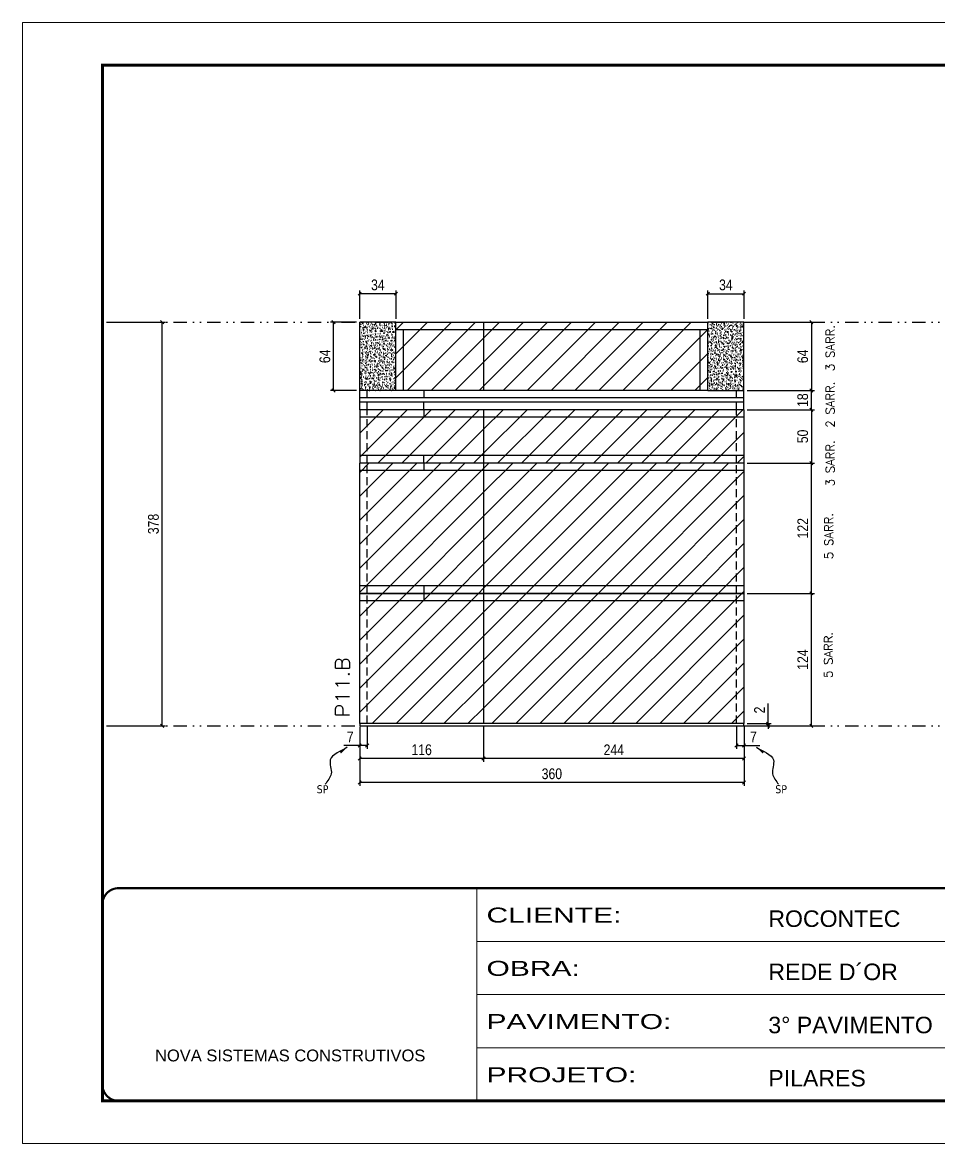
# Model space of a CAD drawing. Extents: x 2949 to 9203, y -16089 to 12527.
# Drawn here: x 2949 to 3807, y -2306 to -1256 of the extents above; entities that cross this region are included whole.
import ezdxf

# ---------------------------------------------------------------- set-up
doc = ezdxf.new("R2010")
doc.units = 0
for name, pattern in [('CONTINUO', [0]), ('DASHED', [0.75, 0.5, -0.25]), ('DIVIDE2', [0.625, 0.25, -0.125, 0, -0.125, 0, -0.125]), ('HIDDEN', [0.375, 0.25, -0.125])]:
    doc.linetypes.add(name, pattern=pattern)
for name, color, linetype in [('COTA', 241, 'Continuous'), ('cotas', 4, 'Continuous'), ('Nível', 160, 'Continuous'), ('Painéis', 200, 'Continuous'), ('SARR_2.2x7', 40, 'Continuous'), ('Sarrafo de Pressão', 42, 'HIDDEN'), ('texto', 7, 'Continuous')]:
    doc.layers.add(name, color=color, linetype=linetype)
for name, color, linetype, lineweight in [('Folhas', 255, 'Continuous', 9), ('Hachura', 251, 'Continuous', 9), ('SARRAFO DE PRESSAO', 251, 'DASHED', 9), ('Texto Seção', 7, 'Continuous', 15)]:
    doc.layers.add(name, color=color, linetype=linetype, lineweight=lineweight)
doc.styles.add('ARIAL', font='arial.ttf')
doc.styles.add('COTA TECNICA', font='techl___.ttf', dxfattribs={"height": 10})
doc.styles.add('COTA TECNICA-50', font='techl___.ttf', dxfattribs={"height": 10})
doc.styles.add('REGUA-120', font='ROMANS.shx', dxfattribs={"height": 15})
doc.styles.add('ROMANS', font='romans.shx')
doc.styles.get("Standard").update_dxf_attribs({"font": 'arial.ttf'})
doc.styles.add('Tecnologia', font='')
doc.styles.get('Tecnologia').set_extended_font_data('Forgotten Futurist')
doc.dimstyles.new('COTA PAINEL-50', dxfattribs={"dimtxt": 10, "dimasz": 3, "dimexe": 3, "dimexo": 3, "dimgap": 3, "dimtad": 1, "dimdec": 1, "dimzin": 12, "dimdsep": 46, "dimtxsty": 'COTA TECNICA-50', "dimblk1": 'OBLIQUE', "dimblk2": 'OBLIQUE', "dimsah": 1, "dimcen": 0.9, "dimclrd": 4, "dimclre": 4, "dimclrt": 240, "dimadec": 1, "dimazin": 3, "dimtfac": 1, "dimtdec": 1, "dimtmove": 0, "dimatfit": 3, "dimfxl": 1, "dimtolj": 1, "dimtzin": 12, "dimarcsym": 0})
doc.dimstyles.new('PAINEL', dxfattribs={"dimtxt": 10, "dimasz": 3, "dimexe": 3, "dimexo": 3, "dimgap": 3, "dimtad": 1, "dimdec": 1, "dimzin": 12, "dimdsep": 46, "dimtxsty": 'COTA TECNICA', "dimblk1": 'OBLIQUE', "dimblk2": 'OBLIQUE', "dimsah": 1, "dimcen": 0.9, "dimclrd": 4, "dimclre": 4, "dimclrt": 240, "dimadec": 1, "dimazin": 3, "dimtfac": 1, "dimtdec": 1, "dimtmove": 0, "dimatfit": 3, "dimfxl": 1, "dimtolj": 1, "dimtzin": 12, "dimarcsym": 0})
doc.dimstyles.get("Standard").update_dxf_attribs({"dimtxt": 0.18, "dimasz": 0.18, "dimexe": 0.18, "dimexo": 0.0625, "dimgap": 0.09, "dimtad": 0, "dimtih": 1, "dimtoh": 1, "dimdec": 4, "dimzin": 0, "dimdsep": 46, "dimtxsty": 'Standard', "dimcen": 0.09, "dimadec": 0, "dimazin": 0, "dimtfac": 1, "dimtdec": 4, "dimtofl": 0, "dimtmove": 0, "dimatfit": 3, "dimfxl": 1, "dimtolj": 1, "dimtzin": 0, "dimarcsym": 0})
pattern_1 = [(45, (-129255.467, -35347.797), (-11.2253202, 11.2253202), [])]
pattern_2 = [(50, (-129268.9665, -35315.7967), (5.46554007, -0.47817257), [0.5715, -6.2865]), (355, (-129268.9665, -35315.7967), (-1.05730264, 5.73170536), [0.4572, -5.02921753]), (100.4514447, (-129268.511, -35315.8366), (4.40823741, 5.25353256), [0.48570026, -5.34270734]), (46.1842, (-129268.9665, -35314.273), (8.13237123, -1.26126984), [0.85725, -9.42975]), (96.6355576, (-129268.289, -35314.378), (7.122124, 7.42278374), [0.7285507, -8.01406824]), (351.184151, (-129268.9665, -35314.273), (7.122124, 7.42278374), [0.685799, -7.54379196]), (21, (-129268.2045, -35314.6537), (4.54843174, -3.06795595), [0.5715, -6.2865]), (326, (-129268.2045, -35314.6537), (1.85406085, 5.52563898), [0.4572, -5.0292]), (71.451445, (-129267.8255, -35314.9094), (6.40249258, 2.45768307), [0.48570026, -5.34269813]), (37.5, (-129268.9665, -35315.7967), (0.092658098, 2.536651166), [0, -4.96824, 0, -5.1054, 0, -5.04825]), (7.5, (-129268.9665, -35315.7967), (2.004589875, 3.005417245), [0, -2.91084, 0, -4.85394, 0, -1.92405]), (327.5, (-129270.6658, -35315.7967), (4.067717855, -0.17186232), [0, -1.905, 0, -5.9436, 0, -7.8867]), (317.5, (-129271.4278, -35315.7967), (4.44387544, 0.76279473), [0, -2.4765, 0, -3.94716, 0, -5.6007])]
pattern_3 = [(45, (0, 3445.725), (-11.22532, 11.22532), [])]
pattern_4 = [(45, (0, 3463.725), (-11.22532, 11.22532), [])]

# ---------------------------------------------------------------- blocks, each defined once
blk = doc.blocks.new('9999999999')
at = {"color": 30, "linetype": 'CONTINUO'}
for p, q in [((98564.6, 34230.2), (98564.6, 34429.4)), ((98564.6, 34379.6), (99584, 34379.6)), ((98564.6, 34329.8), (99488, 34329.8)), ((98564.6, 34280), (99488, 34280))]:
    blk.add_line(p, q, dxfattribs=at)
at = {"color": 30, "linetype": 'CONTINUO', "const_width": 2}
blk.add_lwpolyline([(99584, 34230.2), (99584, 34414.4, 0.414214), (99569, 34429.4), (98229, 34429.4, 0.414214), (98214, 34414.4), (98214, 34245.2, 0.414214), (98229, 34230.2), (99584, 34230.2)], format="xyb", dxfattribs=at)
at = {"layer": 'Folhas'}
blk.add_lwpolyline([(98139, 34190.2), (99624, 34190.2), (99624, 35240.2), (98139, 35240.2)], close=True, dxfattribs=at)
at = {"layer": 'Folhas', "color": 30, "const_width": 3}
blk.add_lwpolyline([(98214, 34230.2), (99584, 34230.2), (99584, 35200.2), (98214, 35200.2)], close=True, dxfattribs=at)
at = {"color": 7, "linetype": 'Continuous', "ltscale": 5, "style": 'ARIAL'}
for s, height, p in [('ROCONTEC', 15.48, (98837.7, 34393.1)), ('REDE D´OR', 15.48, (98837.7, 34343.3)), ('3° PAVIMENTO', 15.483, (98837.7, 34293.5)), ('NOVA SISTEMAS CONSTRUTIVOS', 11.059, (98263.2, 34267.2)), ('PILARES', 15.48, (98837.7, 34243.7))]:
    blk.add_text(s, height=height, dxfattribs=at).set_placement(p)
at = {"layer": 'Folhas', "color": 7, "style": 'Tecnologia', "width": 1.5}
for s, p in [('CLIENTE:', (98573.7, 34397.2)), ('OBRA:', (98573.7, 34347.3)), ('PAVIMENTO:', (98573.7, 34297.5)), ('PROJETO:', (98573.7, 34247.7))]:
    blk.add_text(s, height=14, dxfattribs=at).set_placement(p)
blk = doc.blocks.new('_Oblique')
at = {"color": 0, "linetype": 'ByBlock', "lineweight": -2}
blk.add_line((-0.5, -0.5), (0.5, 0.5), dxfattribs=at)
blk = doc.blocks.new('*D1483')
at = {"layer": 'cotas', "color": 4, "linetype": 'ByBlock', "lineweight": -2, "transparency": 16777216}
for p, q in [((3030.7, -1536.9), (3083, -1536.9)), ((3080, -1914.9), (3080, -1536.9)), ((3030.7, -1914.9), (3083, -1914.9))]:
    blk.add_line(p, q, dxfattribs=at)
at = {"layer": 'Defpoints', "color": 0, "linetype": 'ByBlock', "transparency": 16777216}
for p in [(3027.7, -1536.9), (3080, -1536.9), (3027.7, -1914.9)]:
    blk.add_point(p, dxfattribs=at)
at = {"layer": 'cotas', "color": 4, "linetype": 'ByBlock', "lineweight": -2, "transparency": 16777216, "xscale": 3, "yscale": 3, "zscale": 3}
for p, rotation in [((3080, -1536.9), 90), ((3080, -1914.9), 270)]:
    blk.add_blockref('_Oblique', p, dxfattribs=dict(at, rotation=rotation))
at = {"layer": 'cotas', "color": 240, "linetype": 'ByBlock', "transparency": 16777216, "insert": (3071.8, -1725.9), "char_height": 10, "attachment_point": 5, "rotation": 90, "style": 'COTA TECNICA'}
blk.add_mtext('\\A1;378', dxfattribs=at)
blk = doc.blocks.new('*D1470')
at = {"layer": 'COTA', "color": 4, "lineweight": -2, "transparency": 16777216}
for p, q in [((3265, -1915.9), (3265, -1971.1)), ((3625, -1915.9), (3625, -1971.1)), ((3625, -1968.1), (3265, -1968.1))]:
    blk.add_line(p, q, dxfattribs=at)
at = {"layer": 'Defpoints', "color": 0, "transparency": 16777216}
for p in [(3265, -1912.9), (3625, -1912.9), (3265, -1968.1)]:
    blk.add_point(p, dxfattribs=at)
at = {"layer": 'COTA', "color": 4, "lineweight": -2, "transparency": 16777216, "xscale": 3, "yscale": 3, "zscale": 3, "rotation": 180}
blk.add_blockref('_Oblique', (3265, -1968.1), dxfattribs=at)
at = {"layer": 'COTA', "color": 4, "lineweight": -2, "transparency": 16777216, "xscale": 3, "yscale": 3, "zscale": 3}
blk.add_blockref('_Oblique', (3625, -1968.1), dxfattribs=at)
at = {"layer": 'COTA', "color": 240, "transparency": 16777216, "insert": (3445, -1959.9), "char_height": 10, "attachment_point": 5, "style": 'COTA TECNICA'}
blk.add_mtext('\\A1;360', dxfattribs=at)
blk = doc.blocks.new('*D1471')
at = {"layer": 'COTA', "color": 4, "lineweight": -2, "transparency": 16777216}
for p, q in [((3618, -1915.9), (3618, -1936.4)), ((3625, -1917.9), (3625, -1936.4)), ((3618, -1933.4), (3625, -1933.4)), ((3625, -1933.4), (3639.7, -1933.4))]:
    blk.add_line(p, q, dxfattribs=at)
at = {"layer": 'Defpoints', "color": 0, "transparency": 16777216}
for p in [(3618, -1912.9), (3625, -1914.9), (3625, -1933.4)]:
    blk.add_point(p, dxfattribs=at)
at = {"layer": 'COTA', "color": 4, "lineweight": -2, "transparency": 16777216, "xscale": 3, "yscale": 3, "zscale": 3, "rotation": 180}
blk.add_blockref('_Oblique', (3618, -1933.4), dxfattribs=at)
at = {"layer": 'COTA', "color": 4, "lineweight": -2, "transparency": 16777216, "xscale": 3, "yscale": 3, "zscale": 3}
blk.add_blockref('_Oblique', (3625, -1933.4), dxfattribs=at)
at = {"layer": 'COTA', "color": 240, "transparency": 16777216, "insert": (3633.8, -1925.3), "char_height": 10, "attachment_point": 5, "style": 'COTA TECNICA-50'}
blk.add_mtext('\\A1;7', dxfattribs=at)
blk = doc.blocks.new('*D1472')
at = {"layer": 'COTA', "color": 4, "lineweight": -2, "transparency": 16777216}
for p, q in [((3265, -1917.9), (3265, -1936.4)), ((3272, -1915.9), (3272, -1936.4)), ((3265, -1933.4), (3250.2, -1933.4)), ((3272, -1933.4), (3265, -1933.4))]:
    blk.add_line(p, q, dxfattribs=at)
at = {"layer": 'Defpoints', "color": 0, "transparency": 16777216}
for p in [(3265, -1914.9), (3272, -1912.9), (3265, -1933.4)]:
    blk.add_point(p, dxfattribs=at)
at = {"layer": 'COTA', "color": 4, "lineweight": -2, "transparency": 16777216, "xscale": 3, "yscale": 3, "zscale": 3, "rotation": 180}
blk.add_blockref('_Oblique', (3265, -1933.4), dxfattribs=at)
at = {"layer": 'COTA', "color": 4, "lineweight": -2, "transparency": 16777216, "xscale": 3, "yscale": 3, "zscale": 3}
blk.add_blockref('_Oblique', (3272, -1933.4), dxfattribs=at)
at = {"layer": 'COTA', "color": 240, "transparency": 16777216, "insert": (3256.1, -1925.3), "char_height": 10, "attachment_point": 5, "style": 'COTA TECNICA-50'}
blk.add_mtext('\\A1;7', dxfattribs=at)
blk = doc.blocks.new('*D1473')
at = {"layer": 'COTA', "color": 4, "lineweight": -2, "transparency": 16777216}
for p, q in [((3628, -1790.9), (3691.1, -1790.9)), ((3688.1, -1914.9), (3688.1, -1790.9)), ((3628, -1914.9), (3691.1, -1914.9))]:
    blk.add_line(p, q, dxfattribs=at)
at = {"layer": 'Defpoints', "color": 0, "transparency": 16777216}
for p in [(3625, -1790.9), (3688.1, -1790.9), (3625, -1914.9)]:
    blk.add_point(p, dxfattribs=at)
at = {"layer": 'COTA', "color": 4, "lineweight": -2, "transparency": 16777216, "xscale": 3, "yscale": 3, "zscale": 3}
for p, rotation in [((3688.1, -1790.9), 90), ((3688.1, -1914.9), 270)]:
    blk.add_blockref('_Oblique', p, dxfattribs=dict(at, rotation=rotation))
at = {"layer": 'COTA', "color": 240, "transparency": 16777216, "insert": (3680, -1852.9), "char_height": 10, "attachment_point": 5, "rotation": 90, "style": 'COTA TECNICA-50'}
blk.add_mtext('\\A1;124', dxfattribs=at)
blk = doc.blocks.new('*D1474')
at = {"layer": 'COTA', "color": 4, "lineweight": -2, "transparency": 16777216}
for p, q in [((3647.5, -1912.9), (3647.5, -1894.1)), ((3628, -1912.9), (3650.5, -1912.9)), ((3628, -1914.9), (3650.5, -1914.9)), ((3647.5, -1914.9), (3647.5, -1912.9)), ((3647.5, -1914.9), (3647.5, -1917.9))]:
    blk.add_line(p, q, dxfattribs=at)
at = {"layer": 'Defpoints', "color": 0, "transparency": 16777216}
for p in [(3625, -1912.9), (3625, -1914.9), (3647.5, -1914.9)]:
    blk.add_point(p, dxfattribs=at)
at = {"layer": 'COTA', "color": 4, "lineweight": -2, "transparency": 16777216, "xscale": 3, "yscale": 3, "zscale": 3}
for p, rotation in [((3647.5, -1912.9), 270), ((3647.5, -1914.9), 90)]:
    blk.add_blockref('_Oblique', p, dxfattribs=dict(at, rotation=rotation))
at = {"layer": 'COTA', "color": 240, "transparency": 16777216, "insert": (3639.5, -1900.1), "char_height": 10, "attachment_point": 5, "rotation": 90, "style": 'COTA TECNICA-50'}
blk.add_mtext('\\A1;2', dxfattribs=at)
blk = doc.blocks.new('*D1475')
at = {"layer": 'COTA', "color": 4, "linetype": 'ByBlock', "lineweight": -2, "transparency": 16777216}
for p, q in [((3628, -1668.9), (3691.1, -1668.9)), ((3688.1, -1790.9), (3688.1, -1668.9)), ((3628, -1790.9), (3691.1, -1790.9))]:
    blk.add_line(p, q, dxfattribs=at)
at = {"layer": 'Defpoints', "color": 0, "linetype": 'ByBlock', "transparency": 16777216}
for p in [(3625, -1668.9), (3688.1, -1668.9), (3625, -1790.9)]:
    blk.add_point(p, dxfattribs=at)
at = {"layer": 'COTA', "color": 4, "linetype": 'ByBlock', "lineweight": -2, "transparency": 16777216, "xscale": 3, "yscale": 3, "zscale": 3}
for p, rotation in [((3688.1, -1668.9), 90), ((3688.1, -1790.9), 270)]:
    blk.add_blockref('_Oblique', p, dxfattribs=dict(at, rotation=rotation))
at = {"layer": 'COTA', "color": 240, "linetype": 'ByBlock', "transparency": 16777216, "insert": (3680, -1729.9), "char_height": 10, "attachment_point": 5, "rotation": 90, "style": 'COTA TECNICA'}
blk.add_mtext('\\A1;122', dxfattribs=at)
blk = doc.blocks.new('*D1476')
at = {"layer": 'COTA', "color": 4, "linetype": 'ByBlock', "lineweight": -2, "transparency": 16777216}
for p, q in [((3628, -1536.9), (3691.1, -1536.9)), ((3688.1, -1536.9), (3688.1, -1600.9)), ((3628, -1600.9), (3691.1, -1600.9))]:
    blk.add_line(p, q, dxfattribs=at)
at = {"layer": 'Defpoints', "color": 0, "linetype": 'ByBlock', "transparency": 16777216}
for p in [(3625, -1536.9), (3625, -1600.9), (3688.1, -1600.9)]:
    blk.add_point(p, dxfattribs=at)
at = {"layer": 'COTA', "color": 4, "linetype": 'ByBlock', "lineweight": -2, "transparency": 16777216, "xscale": 3, "yscale": 3, "zscale": 3}
for p, rotation in [((3688.1, -1536.9), 90), ((3688.1, -1600.9), 270)]:
    blk.add_blockref('_Oblique', p, dxfattribs=dict(at, rotation=rotation))
at = {"layer": 'COTA', "color": 240, "linetype": 'ByBlock', "transparency": 16777216, "insert": (3680, -1568.9), "char_height": 10, "attachment_point": 5, "rotation": 90, "style": 'COTA TECNICA'}
blk.add_mtext('\\A1;64', dxfattribs=at)
blk = doc.blocks.new('*D1484')
at = {"layer": 'COTA', "color": 4, "linetype": 'ByBlock', "lineweight": -2, "transparency": 16777216}
for p, q in [((3262, -1536.9), (3237.5, -1536.9)), ((3240.5, -1600.9), (3240.5, -1536.9)), ((3262, -1600.9), (3237.5, -1600.9))]:
    blk.add_line(p, q, dxfattribs=at)
at = {"layer": 'Defpoints', "color": 0, "linetype": 'ByBlock', "transparency": 16777216}
for p in [(3240.5, -1536.9), (3265, -1536.9), (3265, -1600.9)]:
    blk.add_point(p, dxfattribs=at)
at = {"layer": 'COTA', "color": 4, "linetype": 'ByBlock', "lineweight": -2, "transparency": 16777216, "xscale": 3, "yscale": 3, "zscale": 3}
for p, rotation in [((3240.5, -1536.9), 90), ((3240.5, -1600.9), 270)]:
    blk.add_blockref('_Oblique', p, dxfattribs=dict(at, rotation=rotation))
at = {"layer": 'COTA', "color": 240, "linetype": 'ByBlock', "transparency": 16777216, "insert": (3232.4, -1568.9), "char_height": 10, "attachment_point": 5, "rotation": 90, "style": 'COTA TECNICA'}
blk.add_mtext('\\A1;64', dxfattribs=at)
blk = doc.blocks.new('*D1485')
at = {"layer": 'COTA', "color": 4, "linetype": 'ByBlock', "lineweight": -2, "transparency": 16777216}
for p, q in [((3591, -1533.9), (3591, -1507.2)), ((3591, -1510.2), (3625, -1510.2)), ((3625, -1533.9), (3625, -1507.2))]:
    blk.add_line(p, q, dxfattribs=at)
at = {"layer": 'Defpoints', "color": 0, "linetype": 'ByBlock', "transparency": 16777216}
for p in [(3625, -1510.2), (3591, -1536.9), (3625, -1536.9)]:
    blk.add_point(p, dxfattribs=at)
at = {"layer": 'COTA', "color": 4, "linetype": 'ByBlock', "lineweight": -2, "transparency": 16777216, "xscale": 3, "yscale": 3, "zscale": 3, "rotation": 180}
blk.add_blockref('_Oblique', (3591, -1510.2), dxfattribs=at)
at = {"layer": 'COTA', "color": 4, "linetype": 'ByBlock', "lineweight": -2, "transparency": 16777216, "xscale": 3, "yscale": 3, "zscale": 3}
blk.add_blockref('_Oblique', (3625, -1510.2), dxfattribs=at)
at = {"layer": 'COTA', "color": 240, "linetype": 'ByBlock', "transparency": 16777216, "insert": (3608, -1502), "char_height": 10, "attachment_point": 5, "style": 'COTA TECNICA'}
blk.add_mtext('\\A1;34', dxfattribs=at)
blk = doc.blocks.new('*D1477')
at = {"layer": 'COTA', "color": 4, "linetype": 'ByBlock', "lineweight": -2, "transparency": 16777216}
for p, q in [((3265, -1533.9), (3265, -1507.2)), ((3299, -1510.2), (3265, -1510.2)), ((3299, -1533.9), (3299, -1507.2))]:
    blk.add_line(p, q, dxfattribs=at)
at = {"layer": 'Defpoints', "color": 0, "linetype": 'ByBlock', "transparency": 16777216}
for p in [(3265, -1510.2), (3265, -1536.9), (3299, -1536.9)]:
    blk.add_point(p, dxfattribs=at)
at = {"layer": 'COTA', "color": 4, "linetype": 'ByBlock', "lineweight": -2, "transparency": 16777216, "xscale": 3, "yscale": 3, "zscale": 3, "rotation": 180}
blk.add_blockref('_Oblique', (3265, -1510.2), dxfattribs=at)
at = {"layer": 'COTA', "color": 4, "linetype": 'ByBlock', "lineweight": -2, "transparency": 16777216, "xscale": 3, "yscale": 3, "zscale": 3}
blk.add_blockref('_Oblique', (3299, -1510.2), dxfattribs=at)
at = {"layer": 'COTA', "color": 240, "linetype": 'ByBlock', "transparency": 16777216, "insert": (3282, -1502), "char_height": 10, "attachment_point": 5, "style": 'COTA TECNICA'}
blk.add_mtext('\\A1;34', dxfattribs=at)
blk = doc.blocks.new('*D1486')
at = {"layer": 'COTA', "color": 4, "linetype": 'ByBlock', "lineweight": -2, "transparency": 16777216}
for p, q in [((3381, -1915.9), (3381, -1948.5)), ((3625, -1915.9), (3625, -1948.5)), ((3625, -1945.5), (3381, -1945.5))]:
    blk.add_line(p, q, dxfattribs=at)
at = {"layer": 'Defpoints', "color": 0, "linetype": 'ByBlock', "transparency": 16777216}
for p in [(3381, -1912.9), (3625, -1912.9), (3381, -1945.5)]:
    blk.add_point(p, dxfattribs=at)
at = {"layer": 'COTA', "color": 4, "linetype": 'ByBlock', "lineweight": -2, "transparency": 16777216, "xscale": 3, "yscale": 3, "zscale": 3, "rotation": 180}
blk.add_blockref('_Oblique', (3381, -1945.5), dxfattribs=at)
at = {"layer": 'COTA', "color": 4, "linetype": 'ByBlock', "lineweight": -2, "transparency": 16777216, "xscale": 3, "yscale": 3, "zscale": 3}
blk.add_blockref('_Oblique', (3625, -1945.5), dxfattribs=at)
at = {"layer": 'COTA', "color": 240, "linetype": 'ByBlock', "transparency": 16777216, "insert": (3503, -1937.4), "char_height": 10, "attachment_point": 5, "style": 'COTA TECNICA'}
blk.add_mtext('\\A1;244', dxfattribs=at)
blk = doc.blocks.new('*D1487')
at = {"layer": 'COTA', "color": 4, "linetype": 'ByBlock', "lineweight": -2, "transparency": 16777216}
for p, q in [((3265, -1917.9), (3265, -1948.5)), ((3381, -1915.9), (3381, -1948.5)), ((3381, -1945.5), (3265, -1945.5))]:
    blk.add_line(p, q, dxfattribs=at)
at = {"layer": 'Defpoints', "color": 0, "linetype": 'ByBlock', "transparency": 16777216}
for p in [(3265, -1914.9), (3381, -1912.9), (3265, -1945.5)]:
    blk.add_point(p, dxfattribs=at)
at = {"layer": 'COTA', "color": 4, "linetype": 'ByBlock', "lineweight": -2, "transparency": 16777216, "xscale": 3, "yscale": 3, "zscale": 3, "rotation": 180}
blk.add_blockref('_Oblique', (3265, -1945.5), dxfattribs=at)
at = {"layer": 'COTA', "color": 4, "linetype": 'ByBlock', "lineweight": -2, "transparency": 16777216, "xscale": 3, "yscale": 3, "zscale": 3}
blk.add_blockref('_Oblique', (3381, -1945.5), dxfattribs=at)
at = {"layer": 'COTA', "color": 240, "linetype": 'ByBlock', "transparency": 16777216, "insert": (3323, -1937.4), "char_height": 10, "attachment_point": 5, "style": 'COTA TECNICA'}
blk.add_mtext('\\A1;116', dxfattribs=at)
blk = doc.blocks.new('*D1496')
at = {"layer": 'COTA', "color": 4, "lineweight": -2, "transparency": 16777216}
for p, q in [((3628, -1618.9), (3691.1, -1618.9)), ((3688.1, -1618.9), (3688.1, -1668.9)), ((3628, -1668.9), (3691.1, -1668.9))]:
    blk.add_line(p, q, dxfattribs=at)
at = {"layer": 'Defpoints', "color": 0, "transparency": 16777216}
for p in [(3625, -1618.9), (3625, -1668.9), (3688.1, -1668.9)]:
    blk.add_point(p, dxfattribs=at)
at = {"layer": 'COTA', "color": 4, "lineweight": -2, "transparency": 16777216, "xscale": 3, "yscale": 3, "zscale": 3}
for p, rotation in [((3688.1, -1618.9), 90), ((3688.1, -1668.9), 270)]:
    blk.add_blockref('_Oblique', p, dxfattribs=dict(at, rotation=rotation))
at = {"layer": 'COTA', "color": 240, "transparency": 16777216, "insert": (3680, -1643.9), "char_height": 10, "attachment_point": 5, "rotation": 90, "style": 'COTA TECNICA-50'}
blk.add_mtext('\\A1;50', dxfattribs=at)
blk = doc.blocks.new('*D2818')
at = {"layer": 'COTA', "color": 4, "lineweight": -2, "transparency": 16777216}
for p, q in [((3628, -1600.9), (3691.1, -1600.9)), ((3688.1, -1618.9), (3688.1, -1600.9)), ((3628, -1618.9), (3691.1, -1618.9))]:
    blk.add_line(p, q, dxfattribs=at)
at = {"layer": 'Defpoints', "color": 0, "transparency": 16777216}
for p in [(3625, -1600.9), (3688.1, -1600.9), (3625, -1618.9)]:
    blk.add_point(p, dxfattribs=at)
at = {"layer": 'COTA', "color": 4, "lineweight": -2, "transparency": 16777216, "xscale": 3, "yscale": 3, "zscale": 3}
for p, rotation in [((3688.1, -1600.9), 90), ((3688.1, -1618.9), 270)]:
    blk.add_blockref('_Oblique', p, dxfattribs=dict(at, rotation=rotation))
at = {"layer": 'COTA', "color": 240, "transparency": 16777216, "insert": (3680, -1609.9), "char_height": 10, "attachment_point": 5, "rotation": 90, "style": 'COTA TECNICA-50'}
blk.add_mtext('\\A1;18', dxfattribs=at)

msp = doc.modelspace()

# ---------------------------------------------------------------- hatches: boundary and pattern name
at = {"layer": 'COTA', "linetype": 'ByBlock'}
h = msp.add_hatch(dxfattribs=at)
h.set_pattern_fill('AR-CONC', color=256, scale=0.03)
h.set_pattern_definition(pattern_2)
h.paths.add_polyline_path([(3264.97, -1600.88), (3298.97, -1600.88), (3298.97, -1536.88), (3264.97, -1536.88)])
h = msp.add_hatch(dxfattribs=at)
h.set_pattern_fill('AR-CONC', color=256, scale=0.03)
h.set_pattern_definition(pattern_2)
h.paths.add_polyline_path([(3624.97, -1536.88), (3590.97, -1536.88), (3590.97, -1600.88), (3624.97, -1600.88)])
at = {"layer": 'Hachura', "linetype": 'ByBlock'}
h = msp.add_hatch(dxfattribs=at)
h.set_pattern_fill('ANSI31', color=256, scale=5)
h.set_pattern_definition(pattern_4)
h.paths.add_polyline_path([(3298.97, -1536.88), (3298.97, -1600.88), (3380.97, -1600.88), (3380.97, -1536.88)])
h = msp.add_hatch(dxfattribs=at)
h.set_pattern_fill('ANSI31', color=256, scale=5)
h.set_pattern_definition(pattern_4)
h.paths.add_polyline_path([(3380.97, -1536.88), (3380.97, -1600.88), (3590.97, -1600.88), (3590.97, -1536.88)])
h = msp.add_hatch(dxfattribs=at)
h.set_pattern_fill('ANSI31', color=256, scale=5)
h.set_pattern_definition(pattern_3)
h.paths.add_polyline_path([(3380.97, -1618.88), (3264.97, -1618.88), (3264.97, -1668.92), (3380.97, -1668.91)])
h = msp.add_hatch(dxfattribs=at)
h.set_pattern_fill('ANSI31', color=256, scale=5)
h.set_pattern_definition(pattern_3)
h.paths.add_polyline_path([(3380.97, -1618.88), (3380.97, -1668.91), (3624.97, -1668.88), (3624.97, -1618.88), (3590.97, -1618.88)])
h = msp.add_hatch(dxfattribs=at)
h.set_pattern_fill('ANSI31', color=256, scale=5)
h.set_pattern_definition(pattern_1)
h.paths.add_polyline_path([(3264.97, -1668.88), (3264.97, -1790.88), (3380.97, -1790.88), (3380.97, -1668.88)])
h = msp.add_hatch(dxfattribs=at)
h.set_pattern_fill('ANSI31', color=256, scale=5)
h.set_pattern_definition(pattern_1)
h.paths.add_polyline_path([(3380.97, -1668.88), (3380.97, -1790.88), (3624.97, -1790.88), (3624.97, -1668.88)])
h = msp.add_hatch(dxfattribs=at)
h.set_pattern_fill('ANSI31', color=256, scale=5)
h.set_pattern_definition(pattern_1)
h.paths.add_polyline_path([(3380.97, -1790.88), (3264.97, -1790.88), (3264.97, -1912.88), (3380.97, -1912.88)])
h = msp.add_hatch(dxfattribs=at)
h.set_pattern_fill('ANSI31', color=256, scale=5)
h.set_pattern_definition(pattern_1)
h.paths.add_polyline_path([(3380.97, -1790.88), (3380.97, -1912.88), (3624.97, -1912.88), (3624.97, -1790.88)])

# ---------------------------------------------------------------- linework, layer by layer
at = {"layer": 'COTA', "linetype": 'ByBlock'}
for p, q in [((3264.97, -1600.88), (3264.97, -1536.88)), ((3298.97, -1536.88), (3264.97, -1536.88)), ((3624.97, -1536.88), (3590.97, -1536.88)), ((3624.97, -1600.88), (3624.97, -1536.88))]:
    msp.add_line(p, q, dxfattribs=at)
at = {"layer": 'Nível', "color": 4, "linetype": 'DIVIDE2', "ltscale": 50}
for p, q in [((3027.7, -1536.88), (4380.53, -1536.88)), ((3027.7, -1914.88), (4380.53, -1914.88))]:
    msp.add_line(p, q, dxfattribs=at)
at = {"layer": 'Painéis'}
for p, q in [((3298.97, -1536.88), (3590.97, -1536.88)), ((3298.97, -1600.88), (3298.97, -1536.88)), ((3380.97, -1536.88), (3380.97, -1600.88)), ((3590.97, -1600.88), (3590.97, -1536.88)), ((3590.97, -1600.88), (3264.97, -1600.88)), ((3264.97, -1618.88), (3264.97, -1600.88)), ((3590.97, -1600.88), (3624.97, -1600.88)), ((3624.97, -1618.88), (3624.97, -1600.88)), ((3264.97, -1618.88), (3264.97, -1668.92)), ((3624.97, -1618.88), (3264.97, -1618.88)), ((3380.97, -1618.88), (3380.97, -1668.91)), ((3624.97, -1618.88), (3624.97, -1668.88)), ((3624.97, -1668.88), (3264.97, -1668.92)), ((3264.97, -1912.88), (3264.97, -1668.92)), ((3380.97, -1668.91), (3380.97, -1912.88)), ((3624.97, -1668.88), (3624.97, -1912.88)), ((3264.97, -1790.88), (3624.97, -1790.88)), ((3624.97, -1790.88), (3264.97, -1790.88)), ((3624.97, -1912.88), (3264.97, -1912.88))]:
    msp.add_line(p, q, dxfattribs=at)
msp.add_lwpolyline([(3624.97, -1912.88), (3264.97, -1912.88), (3264.97, -1914.88), (3624.97, -1914.88)], close=True, dxfattribs=at)
at = {"layer": 'SARR_2.2x7'}
for p, q in [((3298.97, -1543.88), (3380.97, -1543.88)), ((3305.97, -1600.88), (3305.97, -1543.88)), ((3380.97, -1543.88), (3590.97, -1543.88)), ((3583.97, -1600.88), (3583.97, -1543.88)), ((3305.97, -1600.88), (3298.97, -1600.88)), ((3324.97, -1600.86), (3324.97, -1607.86)), ((3590.97, -1600.88), (3583.97, -1600.88)), ((3324.97, -1607.86), (3264.97, -1607.86)), ((3324.97, -1611.91), (3264.97, -1611.91)), ((3624.97, -1607.86), (3324.97, -1607.86)), ((3624.97, -1611.91), (3324.97, -1611.91)), ((3324.97, -1618.91), (3324.97, -1611.91)), ((3324.97, -1625.91), (3264.97, -1625.91)), ((3324.97, -1618.91), (3324.97, -1625.91)), ((3624.97, -1625.91), (3324.97, -1625.91)), ((3324.97, -1661.88), (3264.97, -1661.88)), ((3624.97, -1661.88), (3324.97, -1661.88)), ((3324.97, -1668.88), (3324.97, -1661.88)), ((3324.97, -1668.88), (3324.97, -1675.88)), ((3324.97, -1675.88), (3264.97, -1675.88)), ((3624.97, -1675.88), (3324.97, -1675.88)), ((3324.97, -1783.88), (3264.97, -1783.88)), ((3624.97, -1783.88), (3324.97, -1783.88)), ((3324.97, -1783.88), (3324.97, -1797.88)), ((3324.97, -1797.88), (3264.97, -1797.88)), ((3624.97, -1797.88), (3324.97, -1797.88))]:
    msp.add_line(p, q, dxfattribs=at)
at = {"layer": 'Sarrafo de Pressão', "ltscale": 30}
for p, q in [((3271.97, -1618.88), (3271.97, -1600.88)), ((3617.97, -1618.88), (3617.97, -1600.88)), ((3271.97, -1668.88), (3271.97, -1618.88)), ((3617.97, -1668.88), (3617.97, -1618.88)), ((3271.97, -1790.88), (3271.97, -1668.88)), ((3617.97, -1790.88), (3617.97, -1668.88)), ((3271.97, -1912.88), (3271.97, -1790.88)), ((3617.97, -1912.88), (3617.97, -1790.88))]:
    msp.add_line(p, q, dxfattribs=at)

# ---------------------------------------------------------------- block references
at = {"layer": 'SARRAFO DE PRESSAO', "color": 6, "linetype": 'ByBlock'}
msp.add_blockref('9999999999', (-95189.94, -36496.37), dxfattribs=at)

# ---------------------------------------------------------------- texts
at = {"layer": 'texto', "color": 0, "char_height": 7.5, "attachment_point": 5}
for insert in [(3230.19, -1974.37), (3659.74, -1974.37)]:
    msp.add_mtext('{\\fTahoma|b0|i0|c0|p34;\\C4;SP}', dxfattribs=dict(at, insert=insert))
at = {"layer": 'Texto Seção', "linetype": 'Continuous', "style": 'ROMANS'}
for s, p in [('3 SARR.', (3709.7, -1582.76)), ('2 SARR.', (3709.7, -1635.75)), ('3 SARR.', (3709.7, -1690.68)), ('5 SARR.', (3708.39, -1758.85)), ('5 SARR.', (3707.97, -1870.17))]:
    msp.add_text(s, height=8, rotation=90, dxfattribs=at).set_placement(p)
at = {"layer": 'Texto Seção', "style": 'REGUA-120', "width": 1.1}
msp.add_text('P11.B', height=13, rotation=90, dxfattribs=at).set_placement((3255.38, -1906.99))

# ---------------------------------------------------------------- dimensions: what is measured, and where the dimension line sits
at = {"layer": 'COTA', "linetype": 'ByBlock'}
for base, p1, p2, angle, picture, middle in [((3264.97, -1510.2), (3298.97, -1536.88), (3264.97, -1536.88), 180, '*D1477', (3281.97, -1501.98)), ((3624.97, -1510.2), (3590.97, -1536.88), (3624.97, -1536.88), 180, '*D1485', (3607.97, -1501.98)), ((3688.09, -1600.88), (3624.97, -1536.88), (3624.97, -1600.88), 90, '*D1476', (3679.99, -1568.88)), ((3380.97, -1945.48), (3624.97, -1912.88), (3380.97, -1912.88), 180, '*D1486', (3502.97, -1937.41))]:
    dim = msp.add_linear_dim(base=base, p1=p1, p2=p2, angle=angle, dimstyle='PAINEL', dxfattribs=at)
    dim.commit()
    dim.dimension.update_dxf_attribs({"geometry": picture, "text_midpoint": middle})
for base, p1, p2, angle, picture, middle in [((3240.49, -1536.88), (3264.97, -1600.88), (3264.97, -1536.88), 90, '*D1484', (3232.39, -1568.88)), ((3688.09, -1668.88), (3624.97, -1790.88), (3624.97, -1668.88), 90, '*D1475', (3680.03, -1729.88)), ((3264.97, -1945.48), (3380.97, -1912.88), (3264.97, -1914.88), 180, '*D1487', (3322.97, -1937.38))]:
    dim = msp.add_linear_dim(base=base, p1=p1, p2=p2, angle=angle, dimstyle='PAINEL', override={"dimtmove": 1}, dxfattribs=at)
    dim.commit()
    dim.dimension.update_dxf_attribs({"geometry": picture, "text_midpoint": middle})
at = {"layer": 'COTA'}
for base, p1, p2, angle, picture, middle in [((3688.09, -1600.88), (3624.97, -1618.88), (3624.97, -1600.88), 90, '*D2818', (3679.99, -1609.88)), ((3688.09, -1668.88), (3624.97, -1618.88), (3624.97, -1668.88), 90, '*D1496', (3679.98, -1643.88)), ((3688.09, -1790.88), (3624.97, -1914.88), (3624.97, -1790.88), 90, '*D1473', (3680.02, -1852.88)), ((3264.97, -1933.39), (3271.97, -1912.88), (3264.97, -1914.88), 180, '*D1472', (3256.1, -1925.32))]:
    dim = msp.add_linear_dim(base=base, p1=p1, p2=p2, angle=angle, dimstyle='COTA PAINEL-50', dxfattribs=at)
    dim.commit()
    dim.dimension.update_dxf_attribs({"geometry": picture, "text_midpoint": middle})
dim = msp.add_linear_dim(base=(3647.49, -1914.88), p1=(3624.97, -1912.88), p2=(3624.97, -1914.88), angle=90, dimstyle='COTA PAINEL-50', dxfattribs=at)
dim.commit()
dim.dimension.update_dxf_attribs({"geometry": '*D1474', "text_midpoint": (3647.49, -1900.14), "dimtype": 160})
dim = msp.add_linear_dim(base=(3264.97, -1968.07), p1=(3624.97, -1912.88), p2=(3264.97, -1912.88), angle=180, dimstyle='PAINEL', override={"dimarcsym": 2}, dxfattribs=at)
dim.commit()
dim.dimension.update_dxf_attribs({"geometry": '*D1470', "text_midpoint": (3444.97, -1959.85)})
dim = msp.add_linear_dim(base=(3624.97, -1933.39), p1=(3617.97, -1912.88), p2=(3624.97, -1914.88), dimstyle='COTA PAINEL-50', dxfattribs=at)
dim.commit()
dim.dimension.update_dxf_attribs({"geometry": '*D1471', "text_midpoint": (3633.83, -1925.32)})
at = {"layer": 'cotas', "linetype": 'ByBlock'}
dim = msp.add_linear_dim(base=(3080.04, -1536.88), p1=(3027.7, -1914.88), p2=(3027.7, -1536.88), angle=90, dimstyle='PAINEL', dxfattribs=at)
dim.commit()
dim.dimension.update_dxf_attribs({"geometry": '*D1483', "text_midpoint": (3071.8, -1725.88)})

# ---------------------------------------------------------------- leaders
at = {"layer": 'COTA', "path_type": 1}
for points in [[(3253.14, -1935.06), (3237.35, -1946.9), (3238.28, -1959.91), (3232.73, -1969.69)], [(3636.8, -1935.06), (3652.58, -1946.9), (3651.66, -1959.91), (3657.21, -1969.69)]]:
    msp.add_leader(points, dimstyle='Standard', override={"dimasz": 8}, dxfattribs=at)

doc.saveas('drawing.dxf')
